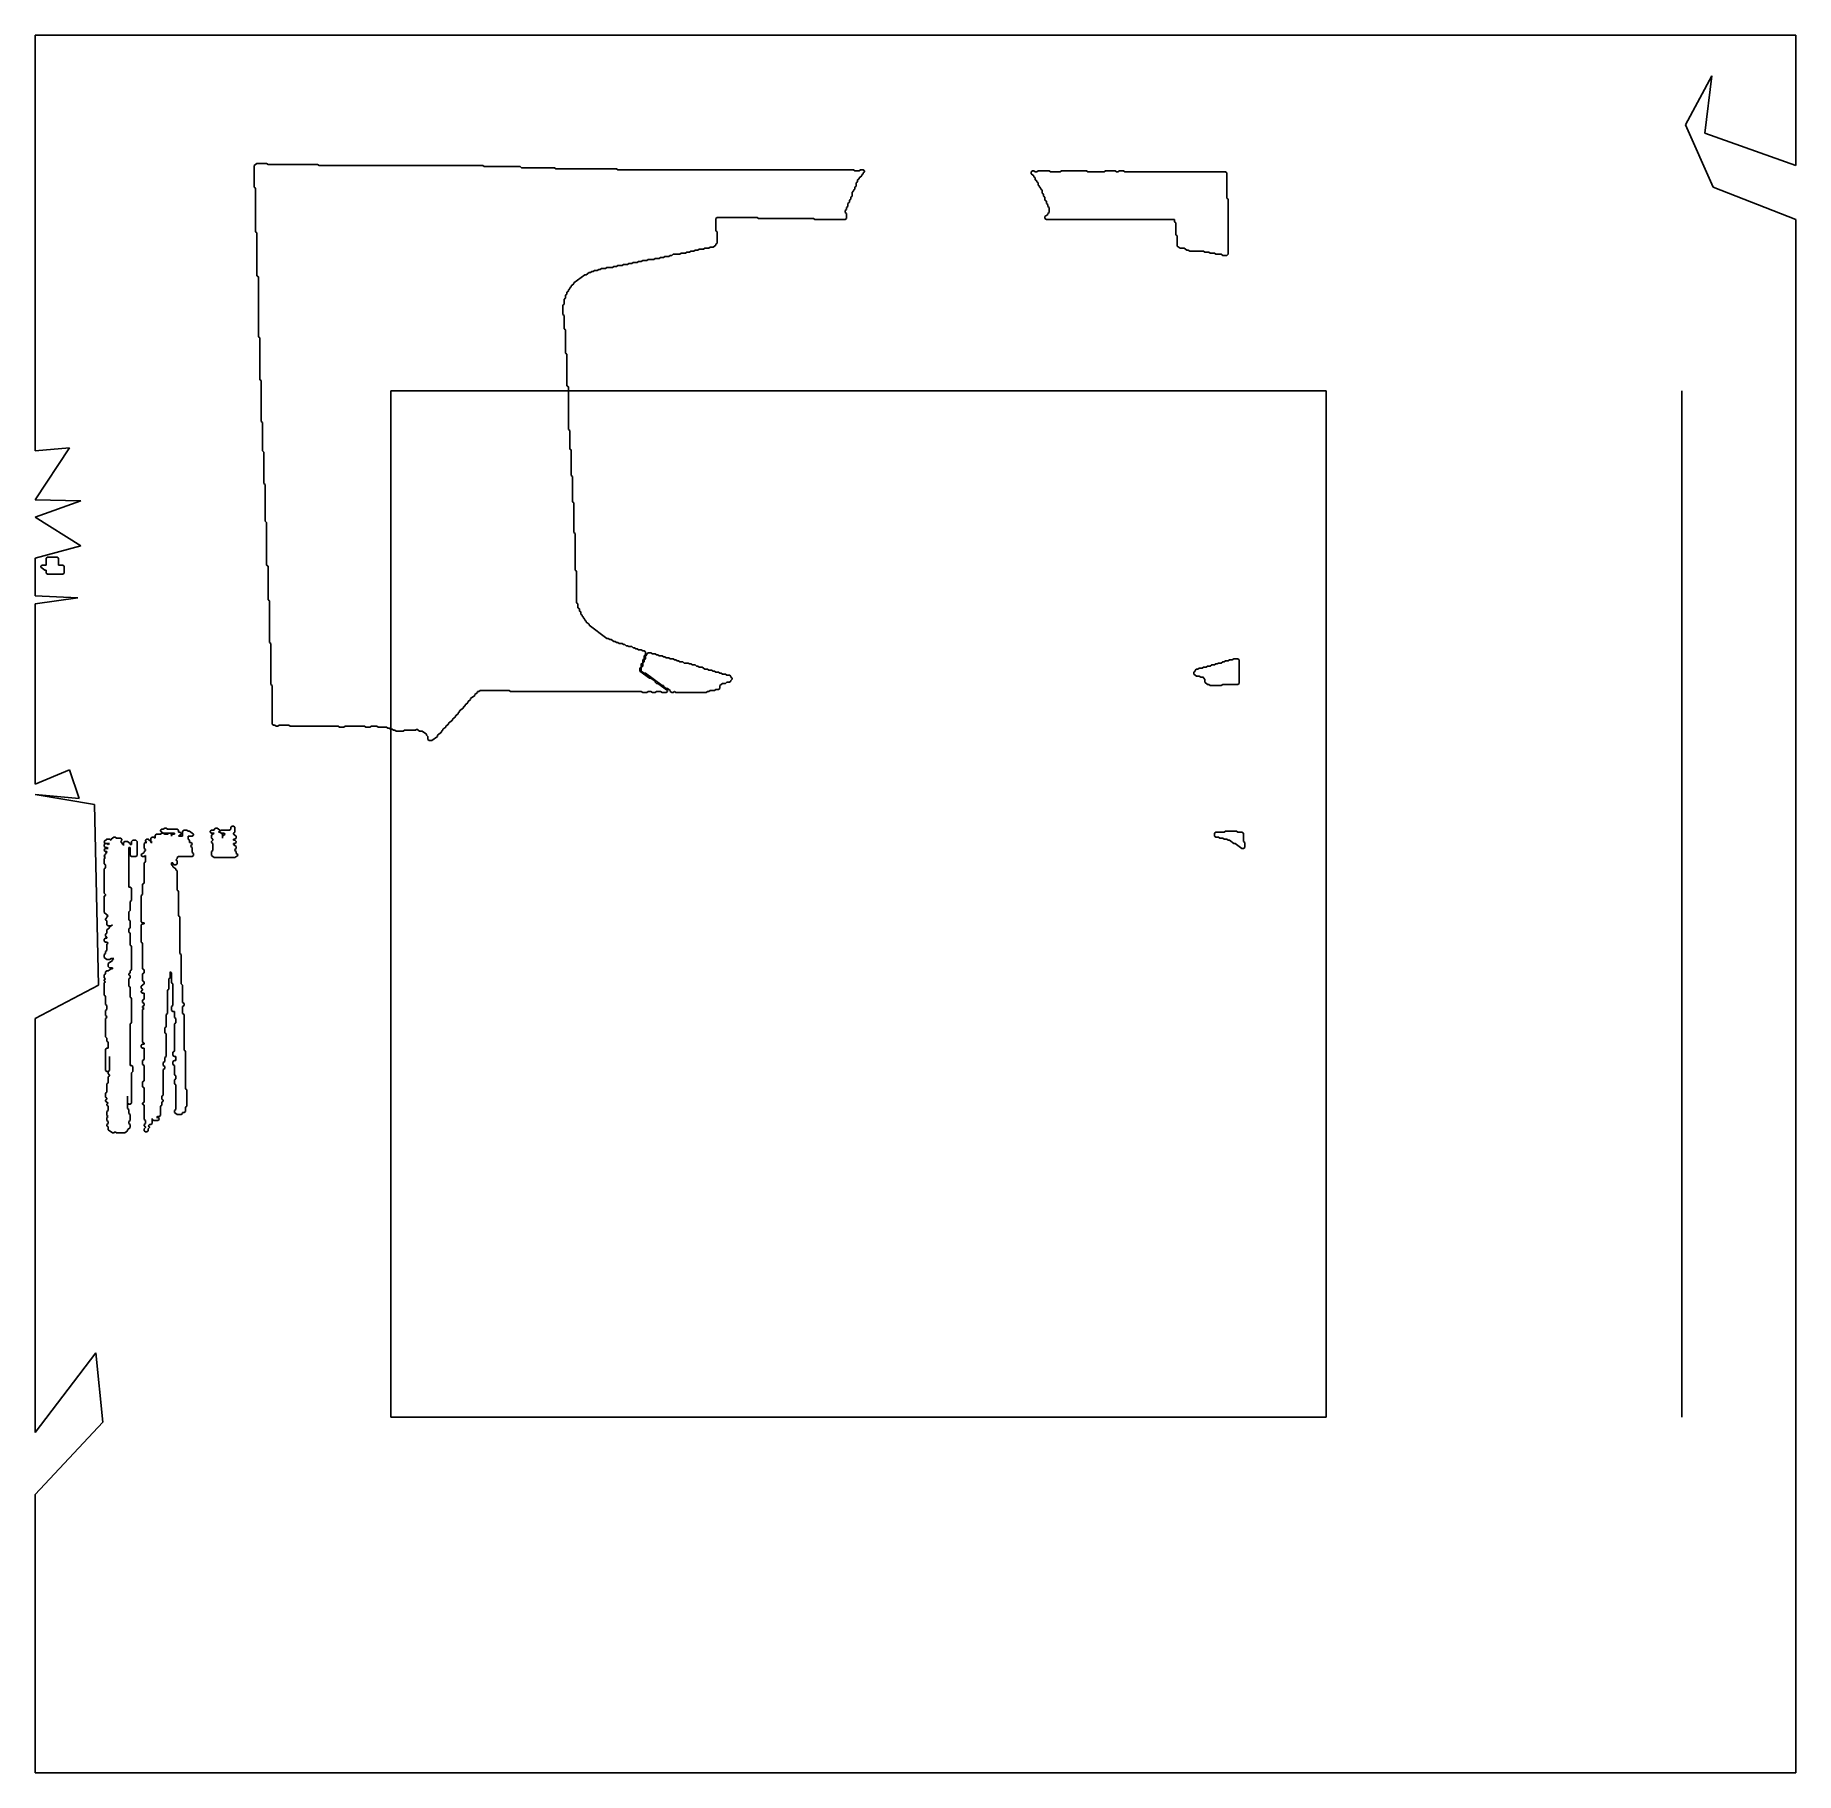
# Model space of a CAD drawing. Header units: metres. Extents: x 0 to 232, y 0 to 229.
import ezdxf

# ---------------------------------------------------------------- set-up
doc = ezdxf.new("R2010")
doc.units = ezdxf.units.M
for name, color, linetype in [('CUT', 1, 'Continuous'), ('FLAP', 3, 'Continuous'), ('HOOK', 4, 'Continuous'), ('SCORE', 3, 'Continuous'), ('SLOT', 6, 'Continuous'), ('TONGUE', 2, 'Continuous')]:
    doc.layers.add(name, color=color, linetype=linetype)

msp = doc.modelspace()

# ---------------------------------------------------------------- linework, layer by layer
at = {"layer": 'CUT'}
for p, q in [((0, 228.56), (0, 173.87)), ((231.56, 228.56), (0, 228.56)), ((231.56, 211.4), (231.56, 228.56)), ((217.06, 216.76), (220.51, 223.2)), ((220.51, 223.2), (219.6, 215.69)), ((220.69, 208.59), (217.06, 216.76)), ((219.6, 215.69), (231.56, 211.4)), ((231.56, 204.3), (220.69, 208.59)), ((231.56, 0), (231.56, 204.3)), ((0, 173.87), (4.53, 174.27)), ((4.53, 174.27), (0, 167.43)), ((0, 167.43), (5.98, 167.3)), ((5.98, 167.3), (0, 165.15)), ((0, 165.15), (5.98, 161.4)), ((5.98, 161.4), (0, 159.79)), ((0, 159.79), (0, 154.83)), ((0, 154.83), (5.62, 154.56)), ((5.62, 154.56), (0, 153.76)), ((0, 153.76), (0, 130.03)), ((0, 130.03), (4.53, 131.91)), ((4.53, 131.91), (5.8, 128.15)), ((5.8, 128.15), (0, 128.69)), ((0, 128.69), (7.79, 127.35)), ((7.79, 127.35), (8.33, 103.62)), ((8.33, 103.62), (0, 99.2)), ((0, 99.2), (0, 44.77)), ((0, 44.77), (7.97, 55.23)), ((7.97, 55.23), (8.88, 46.11)), ((8.88, 46.11), (0, 36.6)), ((0, 36.6), (0, 0)), ((0, 0), (231.56, 0))]:
    msp.add_line(p, q, dxfattribs=at)
at = {"layer": 'FLAP'}
for p, q in [((28.81, 211.4), (29.17, 211.67)), ((28.81, 208.59), (28.81, 211.4)), ((29.17, 211.67), (30.44, 211.67)), ((30.44, 211.67), (30.62, 211.54)), ((30.62, 211.54), (37.14, 211.54)), ((37.14, 211.54), (37.33, 211.4)), ((37.33, 211.4), (58.89, 211.4)), ((58.89, 211.4), (59.07, 211.27)), ((59.07, 211.27), (63.78, 211.27)), ((63.78, 211.27), (63.96, 211.13)), ((63.96, 211.13), (68.31, 211.13)), ((68.31, 211.13), (68.49, 211)), ((68.49, 211), (76.46, 211)), ((76.46, 211), (76.64, 210.87)), ((76.64, 210.87), (107.63, 210.87)), ((107.63, 210.87), (107.81, 210.73)), ((107.81, 210.73), (108.35, 210.73)), ((108.35, 210.73), (108.53, 210.87)), ((108.53, 210.87), (108.89, 210.87)), ((108.89, 210.87), (109.08, 210.73)), ((109.08, 210.73), (109.08, 210.6)), ((28.99, 208.45), (28.81, 208.59)), ((28.99, 202.69), (28.99, 208.45)), ((107.99, 208.72), (107.81, 208.59)), ((107.81, 208.59), (107.81, 208.32)), ((108.17, 209.26), (107.99, 209.12)), ((107.99, 209.12), (107.99, 208.72)), ((108.35, 209.66), (108.17, 209.52)), ((108.17, 209.52), (108.17, 209.26)), ((108.71, 210.06), (108.35, 209.79)), ((108.35, 209.79), (108.35, 209.66)), ((108.89, 210.33), (108.71, 210.19)), ((108.71, 210.19), (108.71, 210.06)), ((109.08, 210.6), (108.89, 210.46)), ((108.89, 210.46), (108.89, 210.33)), ((107.08, 206.58), (106.9, 206.44)), ((106.9, 206.44), (106.9, 206.04)), ((107.26, 206.98), (107.08, 206.84)), ((107.08, 206.84), (107.08, 206.58)), ((107.45, 207.38), (107.26, 207.25)), ((107.26, 207.25), (107.26, 206.98)), ((107.63, 208.05), (107.45, 207.92)), ((107.45, 207.92), (107.45, 207.38)), ((107.81, 208.32), (107.63, 208.18)), ((107.63, 208.18), (107.63, 208.05)), ((89.69, 204.56), (89.51, 204.43)), ((89.51, 204.43), (89.51, 202.82)), ((94.94, 204.56), (89.69, 204.56)), ((95.12, 204.43), (94.94, 204.56)), ((102.37, 204.43), (95.12, 204.43)), ((102.55, 204.3), (102.37, 204.43)), ((106.54, 204.3), (102.55, 204.3)), ((106.72, 205.64), (106.54, 205.5)), ((106.54, 205.5), (106.54, 205.23)), ((106.54, 205.23), (106.72, 205.1)), ((106.72, 204.43), (106.54, 204.3)), ((106.9, 206.04), (106.72, 205.91)), ((106.72, 205.91), (106.72, 205.64)), ((106.72, 205.1), (106.72, 204.43)), ((29.17, 202.55), (28.99, 202.69)), ((29.17, 196.92), (29.17, 202.55)), ((89.51, 202.82), (89.69, 202.69)), ((89.69, 202.69), (89.69, 201.21)), ((81.54, 199.2), (81.35, 199.07)), ((82.08, 199.2), (81.54, 199.2)), ((82.26, 199.34), (82.08, 199.2)), ((82.62, 199.34), (82.26, 199.34)), ((82.8, 199.47), (82.62, 199.34)), ((83.35, 199.47), (82.8, 199.47)), ((83.53, 199.6), (83.35, 199.47)), ((83.71, 199.6), (83.53, 199.6)), ((83.89, 199.74), (83.71, 199.6)), ((84.8, 199.74), (83.89, 199.74)), ((84.98, 199.87), (84.8, 199.74)), ((85.52, 199.87), (84.98, 199.87)), ((85.7, 200.01), (85.52, 199.87)), ((86.06, 200.01), (85.7, 200.01)), ((86.25, 200.14), (86.06, 200.01)), ((86.61, 200.14), (86.25, 200.14)), ((86.79, 200.27), (86.61, 200.14)), ((87.15, 200.27), (86.79, 200.27)), ((87.33, 200.41), (87.15, 200.27)), ((87.88, 200.41), (87.33, 200.41)), ((88.06, 200.54), (87.88, 200.41)), ((88.6, 200.54), (88.06, 200.54)), ((88.78, 200.68), (88.6, 200.54)), ((89.15, 200.68), (88.78, 200.68)), ((89.51, 200.95), (89.15, 200.68)), ((89.69, 201.21), (89.51, 201.08)), ((89.51, 201.08), (89.51, 200.95)), ((29.35, 196.79), (29.17, 196.92)), ((72.29, 197.06), (70.85, 195.99)), ((72.48, 197.06), (72.29, 197.06)), ((72.84, 197.33), (72.48, 197.06)), ((73.02, 197.33), (72.84, 197.33)), ((73.2, 197.46), (73.02, 197.33)), ((73.38, 197.46), (73.2, 197.46)), ((73.56, 197.59), (73.38, 197.46)), ((73.93, 197.59), (73.56, 197.59)), ((74.11, 197.73), (73.93, 197.59)), ((74.29, 197.73), (74.11, 197.73)), ((74.47, 197.86), (74.29, 197.73)), ((75.01, 197.86), (74.47, 197.86)), ((75.19, 198), (75.01, 197.86)), ((75.92, 198), (75.19, 198)), ((76.1, 198.13), (75.92, 198)), ((76.46, 198.13), (76.1, 198.13)), ((76.64, 198.26), (76.46, 198.13)), ((77.19, 198.26), (76.64, 198.26)), ((77.37, 198.4), (77.19, 198.26)), ((77.91, 198.4), (77.37, 198.4)), ((78.09, 198.53), (77.91, 198.4)), ((78.45, 198.53), (78.09, 198.53)), ((78.64, 198.67), (78.45, 198.53)), ((79.18, 198.67), (78.64, 198.67)), ((79.36, 198.8), (79.18, 198.67)), ((79.72, 198.8), (79.36, 198.8)), ((79.9, 198.93), (79.72, 198.8)), ((80.45, 198.93), (79.9, 198.93)), ((80.63, 199.07), (80.45, 198.93)), ((81.35, 199.07), (80.63, 199.07)), ((29.35, 188.88), (29.35, 196.79)), ((69.94, 194.51), (69.76, 194.38)), ((70.12, 194.91), (69.94, 194.78)), ((69.94, 194.78), (69.94, 194.51)), ((70.3, 195.18), (70.12, 195.05)), ((70.12, 195.05), (70.12, 194.91)), ((70.48, 195.45), (70.3, 195.31)), ((70.3, 195.31), (70.3, 195.18)), ((70.85, 195.85), (70.48, 195.58)), ((70.48, 195.58), (70.48, 195.45)), ((70.85, 195.99), (70.85, 195.85)), ((69.58, 193.17), (69.4, 193.04)), ((69.4, 193.04), (69.4, 191.83)), ((69.76, 193.97), (69.58, 193.84)), ((69.58, 193.84), (69.58, 193.17)), ((69.76, 194.38), (69.76, 193.97)), ((69.4, 191.83), (69.58, 191.7)), ((69.58, 191.7), (69.58, 189.95)), ((69.58, 189.95), (69.76, 189.82)), ((29.53, 188.75), (29.35, 188.88)), ((29.53, 183.25), (29.53, 188.75)), ((69.76, 189.82), (69.76, 186.74)), ((69.76, 186.74), (69.94, 186.6)), ((69.94, 186.6), (69.94, 182.45)), ((29.72, 183.12), (29.53, 183.25)), ((29.72, 177.75), (29.72, 183.12)), ((69.94, 182.45), (70.12, 182.31)), ((70.12, 182.31), (70.12, 176.68)), ((29.9, 177.62), (29.72, 177.75)), ((29.9, 173.87), (29.9, 177.62)), ((70.12, 176.68), (70.3, 176.55)), ((70.3, 176.55), (70.3, 174.13)), ((30.08, 173.73), (29.9, 173.87)), ((30.08, 169.58), (30.08, 173.73)), ((70.3, 174.13), (70.48, 174)), ((70.48, 174), (70.48, 170.65)), ((30.26, 169.44), (30.08, 169.58)), ((30.26, 164.62), (30.26, 169.44)), ((70.48, 170.65), (70.66, 170.52)), ((70.66, 170.52), (70.66, 167.16)), ((70.66, 167.16), (70.85, 167.03)), ((70.85, 167.03), (70.85, 163.14)), ((30.44, 164.48), (30.26, 164.62)), ((30.44, 158.85), (30.44, 164.48)), ((70.85, 163.14), (71.03, 163.01)), ((71.03, 163.01), (71.03, 158.18)), ((30.62, 158.72), (30.44, 158.85)), ((30.62, 154.29), (30.62, 158.72)), ((71.03, 158.18), (71.21, 158.05)), ((71.21, 158.05), (71.21, 153.89)), ((30.8, 154.16), (30.62, 154.29)), ((30.8, 148.66), (30.8, 154.16)), ((71.21, 153.89), (71.39, 153.76)), ((71.39, 153.76), (71.39, 153.22)), ((71.39, 153.22), (71.57, 153.09)), ((71.57, 153.09), (71.57, 152.82)), ((71.57, 152.82), (71.75, 152.69)), ((71.75, 152.69), (71.75, 152.42)), ((71.75, 152.42), (71.93, 152.28)), ((71.93, 152.28), (71.93, 152.15)), ((71.93, 152.15), (72.11, 152.02)), ((72.11, 152.02), (72.11, 151.88)), ((72.11, 151.88), (72.29, 151.75)), ((72.29, 151.75), (72.29, 151.61)), ((72.29, 151.61), (72.48, 151.48)), ((72.48, 151.48), (72.48, 151.35)), ((72.48, 151.35), (72.84, 151.08)), ((72.84, 151.08), (72.84, 150.94)), ((72.84, 150.94), (75.19, 149.2)), ((30.98, 148.53), (30.8, 148.66)), ((30.98, 143.17), (30.98, 148.53)), ((75.19, 149.2), (75.37, 149.2)), ((75.37, 149.2), (75.56, 149.07)), ((75.56, 149.07), (75.74, 149.07)), ((75.74, 149.07), (76.1, 148.8)), ((76.1, 148.8), (76.28, 148.8)), ((76.28, 148.8), (76.46, 148.66)), ((76.46, 148.66), (76.64, 148.66)), ((76.64, 148.66), (76.82, 148.53)), ((76.82, 148.53), (77.19, 148.53)), ((77.19, 148.53), (77.37, 148.4)), ((77.37, 148.4), (77.55, 148.4)), ((77.55, 148.4), (77.73, 148.26)), ((77.73, 148.26), (77.91, 148.26)), ((77.91, 148.26), (78.09, 148.13)), ((78.09, 148.13), (78.45, 148.13)), ((78.45, 148.13), (78.64, 147.99)), ((78.64, 147.99), (78.82, 147.99)), ((78.82, 147.99), (79, 147.86)), ((79, 147.86), (79.18, 147.86)), ((79.18, 147.86), (79.36, 147.73)), ((79.36, 147.73), (79.72, 147.73)), ((79.72, 147.73), (79.9, 147.59)), ((79.9, 145.98), (79.72, 145.85)), ((79.9, 147.59), (80.09, 147.59)), ((80.09, 146.52), (79.9, 146.39)), ((79.9, 146.39), (79.9, 145.98)), ((80.09, 147.59), (80.27, 147.46)), ((80.27, 147.06), (80.09, 146.92)), ((80.09, 146.92), (80.09, 146.52)), ((80.27, 147.46), (80.27, 147.06)), ((79.72, 145.45), (79.54, 145.31)), ((79.54, 145.31), (79.54, 144.91)), ((79.54, 144.91), (80.81, 143.97)), ((79.72, 145.85), (79.72, 145.45)), ((80.81, 143.97), (80.99, 143.97)), ((80.99, 143.97), (81.54, 143.57)), ((81.54, 143.57), (81.54, 143.44)), ((31.16, 143.03), (30.98, 143.17)), ((31.16, 137.94), (31.16, 143.03)), ((57.8, 141.69), (57.26, 141.29)), ((57.26, 141.29), (57.26, 141.16)), ((58.16, 142.1), (57.8, 141.83)), ((57.8, 141.83), (57.8, 141.69)), ((58.34, 142.23), (58.16, 142.23)), ((58.16, 142.23), (58.16, 142.1)), ((58.52, 142.36), (58.34, 142.23)), ((62.33, 142.36), (58.52, 142.36)), ((62.51, 142.23), (62.33, 142.36)), ((79.72, 142.23), (62.51, 142.23)), ((79.9, 142.1), (79.72, 142.23)), ((80.45, 142.1), (79.9, 142.1)), ((80.63, 142.23), (80.45, 142.1)), ((80.99, 142.23), (80.63, 142.23)), ((81.17, 142.1), (80.99, 142.23)), ((81.54, 142.1), (81.17, 142.1)), ((81.54, 143.44), (81.72, 143.3)), ((81.72, 142.23), (81.54, 142.1)), ((81.72, 143.3), (81.9, 143.3)), ((82.26, 142.23), (81.72, 142.23)), ((81.9, 143.3), (83.17, 142.36)), ((82.44, 142.1), (82.26, 142.23)), ((82.98, 142.1), (82.44, 142.1)), ((83.17, 142.23), (82.98, 142.1)), ((83.17, 142.36), (83.17, 142.23)), ((55.63, 139.28), (55.26, 139.01)), ((55.26, 139.01), (55.26, 138.88)), ((55.81, 139.55), (55.63, 139.41)), ((55.63, 139.41), (55.63, 139.28)), ((56.35, 140.09), (55.81, 139.68)), ((55.81, 139.68), (55.81, 139.55)), ((56.53, 140.35), (56.35, 140.22)), ((56.35, 140.22), (56.35, 140.09)), ((56.89, 140.76), (56.53, 140.49)), ((56.53, 140.49), (56.53, 140.35)), ((57.26, 141.16), (56.89, 140.89)), ((56.89, 140.89), (56.89, 140.76)), ((31.35, 137.81), (31.16, 137.94)), ((31.53, 137.81), (31.35, 137.81)), ((31.71, 137.67), (31.53, 137.81)), ((31.89, 137.67), (31.71, 137.67)), ((32.07, 137.81), (31.89, 137.67)), ((33.34, 137.81), (32.07, 137.81)), ((33.52, 137.67), (33.34, 137.81)), ((39.86, 137.67), (33.52, 137.67)), ((40.04, 137.54), (39.86, 137.67)), ((40.59, 137.54), (40.04, 137.54)), ((40.77, 137.67), (40.59, 137.54)), ((43.3, 137.67), (40.77, 137.67)), ((43.49, 137.54), (43.3, 137.67)), ((44.03, 137.54), (43.49, 137.54)), ((44.21, 137.67), (44.03, 137.54)), ((44.93, 137.67), (44.21, 137.67)), ((45.12, 137.54), (44.93, 137.67)), ((46.2, 137.54), (45.12, 137.54)), ((46.38, 137.4), (46.2, 137.54)), ((46.57, 137.4), (46.38, 137.4)), ((46.75, 137.27), (46.57, 137.4)), ((46.93, 137.27), (46.75, 137.27)), ((47.11, 137.14), (46.93, 137.27)), ((47.29, 137.14), (47.11, 137.14)), ((47.47, 137), (47.29, 137.14)), ((48.38, 137), (47.47, 137)), ((48.56, 137.14), (48.38, 137)), ((50.01, 137.14), (48.56, 137.14)), ((50.19, 137.27), (50.01, 137.14)), ((50.55, 137), (50.19, 137.27)), ((50.91, 137), (50.55, 137)), ((51.46, 136.6), (50.91, 137)), ((53.45, 136.87), (52.91, 136.47)), ((53.63, 137.14), (53.45, 137)), ((53.45, 137), (53.45, 136.87)), ((53.99, 137.54), (53.63, 137.27)), ((53.63, 137.27), (53.63, 137.14)), ((54.36, 137.94), (53.99, 137.67)), ((53.99, 137.67), (53.99, 137.54)), ((54.9, 138.48), (54.36, 138.07)), ((54.36, 138.07), (54.36, 137.94)), ((55.26, 138.88), (54.9, 138.61)), ((54.9, 138.61), (54.9, 138.48)), ((51.46, 136.47), (51.46, 136.6)), ((51.64, 136.33), (51.46, 136.47)), ((51.64, 135.93), (51.64, 136.33)), ((51.82, 135.8), (51.64, 135.93)), ((52.18, 135.8), (51.82, 135.8)), ((52.91, 136.33), (52.18, 135.8)), ((52.91, 136.47), (52.91, 136.33))]:
    msp.add_line(p, q, dxfattribs=at)
at = {"layer": 'HOOK'}
for p, q in [((9.06, 122.52), (9.42, 122.79)), ((9.42, 122.79), (9.78, 122.79)), ((9.78, 122.79), (9.97, 122.66)), ((9.97, 122.79), (10.33, 123.06)), ((9.97, 122.66), (9.97, 122.79)), ((10.33, 123.06), (10.51, 123.06)), ((10.51, 123.06), (10.69, 122.93)), ((10.69, 122.93), (11.23, 122.93)), ((11.23, 122.93), (11.41, 122.79)), ((11.41, 122.79), (11.41, 122.66)), ((14.5, 122.66), (14.68, 122.79)), ((14.68, 122.79), (14.86, 122.79)), ((14.86, 122.79), (15.22, 122.52)), ((15.22, 122.93), (15.4, 123.06)), ((15.22, 122.52), (15.22, 122.93)), ((15.4, 123.06), (15.58, 123.06)), ((15.58, 123.06), (15.76, 122.93)), ((15.76, 123.33), (15.94, 123.46)), ((15.76, 122.93), (15.76, 123.33)), ((15.94, 123.46), (16.49, 123.46)), ((16.49, 124), (16.67, 124.13)), ((16.49, 123.86), (16.49, 124)), ((16.85, 123.6), (16.49, 123.86)), ((16.49, 123.46), (16.67, 123.6)), ((16.67, 124.13), (16.85, 124.13)), ((16.67, 123.6), (16.85, 123.6)), ((16.85, 124.13), (17.03, 124.27)), ((16.85, 123.6), (17.03, 123.46)), ((18.3, 123.6), (16.85, 123.6)), ((17.03, 124.27), (17.21, 124.27)), ((17.03, 123.46), (17.39, 123.46)), ((17.21, 124.27), (17.39, 124.13)), ((17.39, 124.13), (18.66, 124.13)), ((17.39, 123.46), (17.58, 123.6)), ((17.58, 123.6), (17.76, 123.6)), ((17.76, 123.6), (17.94, 123.46)), ((17.94, 123.46), (17.94, 123.19)), ((17.94, 123.33), (18.12, 123.46)), ((17.94, 123.19), (17.94, 123.33)), ((18.12, 123.46), (18.3, 123.46)), ((18.3, 123.46), (18.3, 123.6)), ((18.66, 124.13), (18.84, 124)), ((18.84, 124), (18.84, 123.73)), ((18.84, 123.73), (19.02, 123.73)), ((19.21, 123.46), (18.84, 123.19)), ((18.84, 123.19), (19.39, 123.19)), ((19.02, 123.73), (19.21, 123.6)), ((19.21, 123.6), (19.21, 123.46)), ((19.39, 123.86), (19.57, 124)), ((19.39, 123.19), (19.39, 123.86)), ((19.57, 124), (19.93, 124)), ((19.93, 124), (20.11, 123.86)), ((20.11, 123.86), (20.29, 123.86)), ((20.66, 123.19), (20.11, 123.19)), ((20.11, 123.19), (20.11, 122.79)), ((20.11, 122.79), (20.29, 122.66)), ((20.29, 123.86), (20.84, 123.46)), ((20.84, 123.33), (20.66, 123.19)), ((20.84, 123.46), (20.84, 123.33)), ((9.06, 122.39), (9.06, 122.52)), ((9.24, 122.26), (9.06, 122.39)), ((9.06, 122.12), (9.24, 122.26)), ((9.06, 121.85), (9.06, 122.12)), ((9.24, 121.72), (9.06, 121.85)), ((9.06, 121.45), (9.24, 121.59)), ((9.06, 121.32), (9.06, 121.45)), ((9.24, 121.18), (9.06, 121.32)), ((9.06, 120.65), (9.24, 120.78)), ((9.06, 120.51), (9.06, 120.65)), ((9.24, 120.38), (9.06, 120.51)), ((9.24, 122.26), (9.42, 122.26)), ((9.78, 122.26), (9.24, 122.26)), ((9.42, 121.72), (9.24, 121.72)), ((9.24, 121.59), (9.6, 121.59)), ((9.42, 121.18), (9.24, 121.18)), ((9.24, 120.92), (9.42, 121.05)), ((9.24, 120.78), (9.24, 120.92)), ((9.42, 122.26), (9.6, 122.12)), ((9.6, 121.59), (9.42, 121.72)), ((9.42, 121.05), (9.42, 121.18)), ((9.6, 122.12), (9.78, 122.26)), ((11.41, 122.66), (11.23, 122.52)), ((11.23, 122.52), (11.41, 122.39)), ((11.41, 122.39), (11.41, 122.26)), ((11.41, 122.26), (11.6, 122.12)), ((11.6, 122.39), (11.78, 122.52)), ((11.6, 121.99), (11.6, 122.39)), ((11.6, 122.12), (11.6, 121.99)), ((11.78, 122.52), (12.14, 122.52)), ((12.14, 122.52), (12.5, 122.26)), ((12.5, 121.72), (12.32, 121.72)), ((12.32, 121.72), (12.32, 116.49)), ((12.5, 122.26), (12.5, 122.12)), ((12.5, 122.12), (12.68, 122.12)), ((12.5, 120.65), (12.5, 121.72)), ((12.68, 120.51), (12.5, 120.65)), ((12.68, 122.52), (12.86, 122.66)), ((12.68, 122.12), (12.68, 122.52)), ((13.23, 120.51), (12.68, 120.51)), ((12.86, 122.66), (13.23, 122.66)), ((13.23, 122.66), (13.41, 122.52)), ((13.41, 120.65), (13.23, 120.51)), ((13.41, 122.52), (13.41, 120.65)), ((13.95, 120.78), (14.31, 121.05)), ((13.95, 120.65), (13.95, 120.78)), ((14.13, 120.51), (13.95, 120.65)), ((14.31, 120.51), (14.13, 120.51)), ((14.31, 122.26), (14.5, 122.39)), ((14.31, 121.59), (14.31, 122.26)), ((14.5, 121.45), (14.31, 121.59)), ((14.31, 121.18), (14.5, 121.32)), ((14.31, 121.05), (14.31, 121.18)), ((14.5, 120.65), (14.31, 120.51)), ((14.5, 122.52), (14.5, 122.66)), ((14.68, 122.39), (14.5, 122.52)), ((14.5, 122.39), (14.68, 122.39)), ((14.5, 121.32), (14.5, 121.45)), ((14.5, 119.84), (14.5, 120.65)), ((15.22, 122.52), (15.22, 122.39)), ((15.4, 122.39), (15.22, 122.52)), ((15.22, 122.39), (15.4, 122.39)), ((18.84, 120.51), (18.66, 120.38)), ((20.66, 120.51), (18.84, 120.51)), ((20.29, 122.66), (20.29, 122.39)), ((20.29, 122.39), (20.47, 122.39)), ((20.47, 122.39), (20.66, 122.26)), ((20.66, 122.12), (20.47, 121.99)), ((20.47, 121.99), (20.47, 121.85)), ((20.47, 121.85), (20.66, 121.72)), ((20.66, 122.26), (20.66, 122.12)), ((20.66, 121.72), (20.66, 121.05)), ((20.66, 121.05), (20.84, 120.92)), ((20.84, 120.65), (20.66, 120.51)), ((20.84, 120.92), (20.84, 120.65)), ((9.06, 120.25), (9.24, 120.38)), ((9.06, 119.58), (9.06, 120.25)), ((9.24, 119.44), (9.06, 119.58)), ((9.06, 118.9), (9.24, 119.04)), ((9.06, 115.69), (9.06, 118.9)), ((9.24, 119.04), (9.24, 119.44)), ((14.31, 119.71), (14.5, 119.84)), ((14.31, 117.03), (14.31, 119.71)), ((18.12, 119.71), (17.94, 119.71)), ((17.94, 119.71), (17.94, 119.44)), ((17.94, 119.44), (18.12, 119.31)), ((18.12, 119.58), (18.12, 119.71)), ((18.3, 119.44), (18.12, 119.58)), ((18.12, 119.31), (18.12, 119.17)), ((18.12, 119.17), (18.48, 118.9)), ((18.48, 119.44), (18.3, 119.44)), ((18.66, 120.25), (18.48, 120.11)), ((18.48, 120.11), (18.66, 119.98)), ((18.66, 119.58), (18.48, 119.44)), ((18.48, 118.9), (18.48, 118.77)), ((18.48, 118.77), (18.66, 118.64)), ((18.66, 120.38), (18.66, 120.25)), ((18.66, 119.98), (18.66, 119.58)), ((18.66, 118.64), (18.66, 116.09)), ((12.32, 116.49), (12.5, 116.49)), ((12.5, 116.49), (12.68, 116.36)), ((12.68, 116.36), (12.68, 114.75)), ((14.13, 116.89), (14.31, 117.03)), ((14.13, 115.55), (14.13, 116.89)), ((18.66, 116.09), (18.84, 115.96)), ((18.84, 115.96), (18.84, 112.74)), ((9.24, 115.55), (9.06, 115.69)), ((9.06, 115.29), (9.24, 115.42)), ((9.06, 113.14), (9.06, 115.29)), ((9.24, 115.42), (9.24, 115.55)), ((12.68, 114.75), (12.5, 114.62)), ((12.5, 114.62), (12.5, 113.41)), ((13.95, 115.42), (14.13, 115.55)), ((13.95, 111.93), (13.95, 115.42)), ((9.6, 112.74), (9.06, 113.14)), ((9.24, 112.34), (9.42, 112.47)), ((9.24, 112.2), (9.24, 112.34)), ((9.42, 112.07), (9.24, 112.2)), ((9.42, 112.6), (9.6, 112.74)), ((9.42, 112.47), (9.42, 112.6)), ((9.42, 111.53), (9.42, 112.07)), ((9.6, 111.4), (9.42, 111.53)), ((9.97, 111.4), (9.6, 111.4)), ((9.78, 111.26), (10.15, 111.53)), ((9.78, 111.13), (9.78, 111.26)), ((10.15, 111.53), (9.97, 111.4)), ((12.5, 113.41), (12.32, 113.27)), ((12.32, 113.27), (12.32, 112.2)), ((12.32, 112.2), (12.5, 112.07)), ((12.5, 112.07), (12.5, 111.13)), ((14.13, 111.8), (13.95, 111.93)), ((13.95, 111.53), (14.13, 111.67)), ((13.95, 109.25), (13.95, 111.53)), ((14.31, 111.8), (14.13, 111.8)), ((14.13, 111.67), (14.31, 111.67)), ((14.31, 111.67), (14.31, 111.8)), ((18.84, 112.74), (19.02, 112.6)), ((19.02, 112.6), (19.02, 107.78)), ((9.06, 109.66), (9.24, 109.79)), ((9.06, 109.39), (9.06, 109.66)), ((9.24, 109.25), (9.06, 109.39)), ((9.24, 110.33), (9.42, 110.46)), ((9.24, 110.06), (9.24, 110.33)), ((9.42, 109.92), (9.24, 110.06)), ((9.24, 109.79), (9.42, 109.79)), ((9.42, 109.25), (9.24, 109.25)), ((9.42, 110.86), (9.78, 111.13)), ((9.42, 110.46), (9.42, 110.86)), ((9.42, 109.79), (9.42, 109.92)), ((9.6, 109.12), (9.42, 109.25)), ((9.42, 108.98), (9.6, 109.12)), ((9.42, 108.18), (9.42, 108.98)), ((12.5, 111.13), (12.32, 111)), ((12.32, 111), (12.32, 110.59)), ((12.32, 110.59), (12.5, 110.46)), ((12.5, 110.46), (12.5, 108.85)), ((12.5, 108.85), (12.68, 108.72)), ((14.13, 109.12), (13.95, 109.25)), ((14.13, 105.77), (14.13, 109.12)), ((9.06, 107.64), (9.24, 107.78)), ((9.06, 107.24), (9.06, 107.64)), ((9.42, 106.97), (9.06, 107.24)), ((9.24, 108.05), (9.42, 108.18)), ((9.24, 107.78), (9.24, 108.05)), ((9.78, 106.97), (9.42, 106.97)), ((9.6, 106.44), (10.15, 106.84)), ((9.97, 107.11), (9.78, 106.97)), ((10.33, 107.11), (9.97, 107.11)), ((10.15, 106.97), (10.33, 107.11)), ((10.15, 106.84), (10.15, 106.97)), ((12.68, 108.72), (12.68, 105.63)), ((19.02, 107.78), (19.21, 107.64)), ((19.21, 107.64), (19.21, 103.76)), ((9.06, 104.96), (9.24, 105.1)), ((9.06, 104.56), (9.06, 104.96)), ((9.24, 104.43), (9.06, 104.56)), ((9.06, 104.29), (9.24, 104.43)), ((9.06, 104.16), (9.06, 104.29)), ((9.24, 105.37), (9.42, 105.5)), ((9.24, 105.1), (9.24, 105.37)), ((9.42, 105.5), (9.6, 105.5)), ((9.6, 106.04), (9.6, 106.44)), ((9.78, 105.9), (9.6, 106.04)), ((9.6, 105.5), (9.97, 105.77)), ((10.15, 105.9), (9.78, 105.9)), ((9.97, 105.77), (10.15, 105.77)), ((10.15, 105.77), (10.15, 105.9)), ((12.5, 105.23), (12.32, 105.1)), ((12.32, 105.1), (12.32, 104.96)), ((12.32, 104.96), (12.5, 104.83)), ((12.5, 104.56), (12.32, 104.43)), ((12.32, 104.43), (12.32, 103.49)), ((12.68, 105.63), (12.5, 105.5)), ((12.5, 105.5), (12.5, 105.23)), ((12.5, 104.83), (12.5, 104.56)), ((14.31, 105.63), (14.13, 105.77)), ((14.13, 105.1), (14.31, 105.23)), ((14.13, 104.16), (14.13, 105.1)), ((14.31, 105.23), (14.31, 105.63)), ((17.76, 104.56), (17.58, 104.43)), ((17.58, 104.43), (17.58, 103.09)), ((17.94, 105.23), (17.76, 105.37)), ((17.76, 105.37), (17.76, 104.56)), ((17.94, 103.89), (17.94, 105.23)), ((9.24, 104.02), (9.06, 104.16)), ((9.06, 103.89), (9.24, 104.02)), ((9.06, 102.28), (9.06, 103.89)), ((9.24, 102.15), (9.06, 102.28)), ((9.24, 101.08), (9.24, 102.15)), ((12.32, 103.49), (12.5, 103.35)), ((12.5, 103.35), (12.5, 102.01)), ((12.5, 102.01), (12.68, 101.88)), ((13.95, 103.49), (14.31, 103.76)), ((13.95, 103.22), (13.95, 103.49)), ((14.13, 103.09), (13.95, 103.22)), ((13.95, 102.82), (14.13, 102.95)), ((13.95, 102.68), (13.95, 102.82)), ((14.13, 102.55), (13.95, 102.68)), ((14.31, 104.02), (14.13, 104.16)), ((14.13, 102.95), (14.13, 103.09)), ((14.31, 102.55), (14.13, 102.55)), ((14.31, 103.76), (14.31, 104.02)), ((14.31, 101.75), (14.31, 102.55)), ((17.58, 103.09), (17.39, 102.95)), ((17.39, 102.95), (17.39, 99.87)), ((18.12, 103.76), (17.94, 103.89)), ((18.12, 100.94), (18.12, 103.76)), ((19.21, 103.76), (19.39, 103.62)), ((19.39, 103.62), (19.39, 101.34)), ((9.42, 100.94), (9.24, 101.08)), ((9.24, 100.27), (9.42, 100.41)), ((9.24, 99.6), (9.24, 100.27)), ((9.42, 99.47), (9.24, 99.6)), ((9.42, 100.41), (9.42, 100.94)), ((12.68, 101.88), (12.68, 98.66)), ((14.13, 101.61), (14.31, 101.75)), ((14.13, 101.34), (14.13, 101.61)), ((14.31, 101.21), (14.13, 101.34)), ((14.13, 100.81), (14.31, 100.94)), ((14.13, 100.67), (14.13, 100.81)), ((14.31, 100.54), (14.13, 100.67)), ((14.13, 100.41), (14.31, 100.54)), ((14.13, 96.12), (14.13, 100.41)), ((14.31, 100.94), (14.31, 101.21)), ((17.39, 99.87), (17.21, 99.74)), ((17.21, 99.74), (17.21, 98.13)), ((17.94, 100.81), (18.12, 100.94)), ((17.94, 100.27), (17.94, 100.81)), ((18.12, 100.14), (17.94, 100.27)), ((18.3, 100.14), (18.12, 100.14)), ((18.3, 99.33), (18.3, 100.14)), ((19.39, 101.34), (19.57, 101.21)), ((19.57, 100.94), (19.39, 100.81)), ((19.39, 100.81), (19.39, 99.87)), ((19.39, 99.87), (19.57, 99.74)), ((19.57, 101.21), (19.57, 100.94)), ((19.57, 99.74), (19.57, 95.04)), ((9.24, 99.2), (9.42, 99.33)), ((9.24, 96.79), (9.24, 99.2)), ((9.42, 99.33), (9.42, 99.47)), ((12.68, 98.66), (12.5, 98.53)), ((12.5, 98.53), (12.5, 93.03)), ((17.21, 98.13), (17.03, 97.99)), ((17.03, 97.99), (17.03, 97.32)), ((17.03, 97.32), (17.21, 97.19)), ((18.48, 99.2), (18.3, 99.33)), ((18.3, 98.53), (18.48, 98.66)), ((18.3, 94.91), (18.3, 98.53)), ((18.48, 98.66), (18.48, 99.2)), ((9.42, 96.65), (9.24, 96.79)), ((9.24, 95.18), (9.42, 95.31)), ((9.24, 92.36), (9.24, 95.18)), ((9.42, 96.25), (9.42, 96.65)), ((9.6, 96.12), (9.42, 96.25)), ((9.42, 95.31), (9.6, 95.31)), ((9.6, 95.31), (9.6, 96.12)), ((13.95, 95.71), (14.13, 95.85)), ((13.95, 95.45), (13.95, 95.71)), ((14.13, 95.31), (13.95, 95.45)), ((14.31, 95.98), (14.13, 96.12)), ((14.13, 95.85), (14.31, 95.85)), ((14.31, 95.31), (14.13, 95.31)), ((14.31, 95.85), (14.31, 95.98)), ((14.31, 93.84), (14.31, 95.31)), ((17.21, 97.19), (17.21, 94.24)), ((19.57, 95.04), (19.75, 94.91)), ((9.78, 92.36), (9.78, 94.24)), ((9.78, 94.24), (9.78, 92.36)), ((12.5, 93.03), (12.68, 93.03)), ((12.68, 93.03), (12.86, 92.9)), ((12.86, 92.9), (12.86, 92.23)), ((14.13, 93.7), (14.31, 93.84)), ((14.13, 93.17), (14.13, 93.7)), ((14.31, 93.03), (14.13, 93.17)), ((14.31, 91.02), (14.31, 93.03)), ((17.03, 93.57), (16.85, 93.43)), ((16.85, 93.43), (16.85, 93.03)), ((16.85, 93.03), (17.03, 92.9)), ((17.03, 92.63), (16.85, 92.5)), ((17.21, 94.24), (17.03, 94.11)), ((17.03, 94.11), (17.03, 93.57)), ((17.03, 92.9), (17.03, 92.63)), ((18.12, 94.78), (18.3, 94.91)), ((18.12, 94.37), (18.12, 94.78)), ((18.3, 94.24), (18.12, 94.37)), ((18.12, 93.57), (18.3, 93.7)), ((18.12, 93.17), (18.12, 93.57)), ((18.3, 93.03), (18.12, 93.17)), ((18.48, 94.24), (18.3, 94.24)), ((18.3, 93.7), (18.48, 93.7)), ((18.3, 91.83), (18.3, 93.03)), ((18.48, 93.7), (18.48, 94.24)), ((19.75, 94.91), (19.75, 89.95)), ((9.42, 92.23), (9.24, 92.36)), ((9.6, 92.23), (9.42, 92.23)), ((9.42, 90.62), (9.6, 90.75)), ((9.42, 89.55), (9.42, 90.62)), ((9.6, 92.23), (9.78, 92.36)), ((9.78, 92.36), (9.6, 92.23)), ((9.6, 91.96), (9.6, 92.23)), ((9.78, 91.83), (9.6, 91.96)), ((9.6, 91.56), (9.78, 91.69)), ((9.6, 90.75), (9.6, 91.56)), ((9.78, 91.69), (9.78, 91.83)), ((12.86, 92.23), (12.68, 92.09)), ((12.68, 92.09), (12.68, 88.07)), ((14.13, 90.89), (14.31, 91.02)), ((14.13, 90.22), (14.13, 90.89)), ((16.85, 92.5), (16.85, 89.15)), ((18.48, 91.69), (18.3, 91.83)), ((18.3, 91.16), (18.48, 91.29)), ((18.3, 90.62), (18.3, 91.16)), ((18.48, 90.49), (18.3, 90.62)), ((18.48, 91.29), (18.48, 91.69)), ((18.48, 87.27), (18.48, 90.49)), ((9.24, 89.41), (9.42, 89.55)), ((9.24, 88.88), (9.24, 89.41)), ((9.42, 88.74), (9.24, 88.88)), ((9.24, 88.47), (9.42, 88.61)), ((9.24, 88.34), (9.24, 88.47)), ((9.6, 88.07), (9.24, 88.34)), ((9.42, 88.61), (9.42, 88.74)), ((9.42, 87.94), (9.6, 88.07)), ((12.14, 88.07), (12.14, 89.01)), ((12.14, 89.01), (12.14, 87.4)), ((12.32, 87.94), (12.14, 88.07)), ((12.68, 88.07), (12.5, 87.94)), ((14.31, 90.08), (14.13, 90.22)), ((14.13, 88.07), (14.31, 88.21)), ((14.13, 87.94), (14.13, 88.07)), ((14.31, 88.21), (14.31, 90.08)), ((16.85, 89.15), (16.67, 89.01)), ((16.67, 89.01), (16.67, 88.61)), ((16.67, 88.61), (16.85, 88.47)), ((16.85, 88.34), (16.67, 88.21)), ((16.67, 88.21), (16.67, 87.8)), ((16.85, 88.47), (16.85, 88.34)), ((19.75, 89.95), (19.93, 89.82)), ((19.93, 89.82), (19.93, 87.67)), ((9.42, 87.8), (9.42, 87.94)), ((9.6, 87.67), (9.42, 87.8)), ((9.42, 87), (9.6, 87.13)), ((9.42, 86.46), (9.42, 87)), ((9.6, 86.33), (9.42, 86.46)), ((9.42, 86.2), (9.6, 86.33)), ((9.42, 85.79), (9.42, 86.2)), ((9.6, 85.66), (9.42, 85.79)), ((9.6, 87.13), (9.6, 87.67)), ((12.14, 87.4), (12.32, 87.27)), ((12.5, 87.94), (12.32, 87.94)), ((12.32, 87.27), (12.32, 86.73)), ((12.32, 86.73), (12.5, 86.6)), ((12.5, 85.79), (12.32, 85.66)), ((12.5, 86.6), (12.5, 85.79)), ((14.31, 87.8), (14.13, 87.94)), ((14.31, 85.93), (14.31, 87.8)), ((14.5, 85.79), (14.31, 85.93)), ((14.5, 85.39), (14.5, 85.79)), ((15.4, 85.93), (15.4, 86.06)), ((15.4, 86.06), (15.4, 85.39)), ((15.58, 85.79), (15.4, 85.93)), ((16.13, 85.79), (15.58, 85.79)), ((16.13, 86.33), (15.94, 86.2)), ((15.94, 86.2), (16.13, 86.2)), ((16.31, 86.33), (16.13, 86.33)), ((16.13, 86.2), (16.31, 86.06)), ((16.31, 85.93), (16.13, 85.79)), ((16.49, 86.46), (16.31, 86.33)), ((16.31, 86.06), (16.31, 85.93)), ((16.67, 87.8), (16.49, 87.67)), ((16.49, 87.67), (16.49, 86.46)), ((18.3, 87.13), (18.48, 87.27)), ((18.3, 86.87), (18.3, 87.13)), ((18.66, 86.6), (18.3, 86.87)), ((19.21, 86.6), (18.66, 86.6)), ((19.39, 86.73), (19.21, 86.6)), ((19.57, 86.87), (19.39, 86.87)), ((19.39, 86.87), (19.39, 86.73)), ((19.75, 87), (19.57, 86.87)), ((19.93, 87.67), (19.75, 87.54)), ((19.75, 87.54), (19.75, 87)), ((9.42, 85.26), (9.6, 85.39)), ((9.42, 85.12), (9.42, 85.26)), ((9.6, 84.99), (9.42, 85.12)), ((9.6, 85.39), (9.6, 85.66)), ((9.6, 84.59), (9.6, 84.99)), ((10.15, 84.19), (9.6, 84.59)), ((10.33, 84.19), (10.15, 84.19)), ((10.51, 84.32), (10.33, 84.19)), ((10.69, 84.19), (10.51, 84.32)), ((11.78, 84.19), (10.69, 84.19)), ((12.14, 84.45), (11.78, 84.19)), ((12.5, 84.86), (12.14, 84.59)), ((12.14, 84.59), (12.14, 84.45)), ((12.32, 85.66), (12.32, 85.39)), ((12.32, 85.39), (12.5, 85.26)), ((12.5, 85.26), (12.5, 84.86)), ((14.31, 85.26), (14.5, 85.39)), ((14.31, 85.12), (14.31, 85.26)), ((14.5, 84.99), (14.31, 85.12)), ((14.31, 84.72), (14.5, 84.86)), ((14.31, 84.45), (14.31, 84.72)), ((14.5, 84.32), (14.31, 84.45)), ((14.5, 84.86), (14.5, 84.99)), ((14.68, 84.32), (14.5, 84.32)), ((14.86, 84.45), (14.68, 84.32)), ((15.04, 85.26), (14.86, 85.12)), ((14.86, 85.12), (15.04, 84.99)), ((15.04, 84.86), (14.86, 84.72)), ((14.86, 84.72), (14.86, 84.45)), ((15.22, 85.26), (15.04, 85.26)), ((15.04, 84.99), (15.04, 84.86)), ((15.4, 85.39), (15.22, 85.26))]:
    msp.add_line(p, q, dxfattribs=at)
at = {"layer": 'SCORE'}
for p, q in [((169.78, 181.78), (46.78, 181.78)), ((46.78, 181.78), (46.78, 46.78)), ((169.78, 46.78), (169.78, 181.78)), ((216.56, 46.78), (216.56, 181.78)), ((46.78, 46.78), (169.78, 46.78))]:
    msp.add_line(p, q, dxfattribs=at)
at = {"layer": 'SLOT'}
for p, q in [((1.45, 159.79), (1.63, 159.92)), ((1.45, 158.85), (1.45, 159.79)), ((1.63, 159.92), (2.9, 159.92)), ((2.9, 159.92), (3.08, 159.79)), ((3.08, 159.79), (3.08, 158.85)), ((0.72, 158.72), (0.91, 158.85)), ((0.72, 158.58), (0.72, 158.72)), ((1.27, 158.18), (0.72, 158.58)), ((0.91, 158.85), (1.45, 158.85)), ((1.45, 158.18), (1.27, 158.18)), ((1.45, 157.78), (1.45, 158.18)), ((1.63, 157.65), (1.45, 157.78)), ((3.62, 157.65), (1.63, 157.65)), ((3.08, 158.85), (3.62, 158.85)), ((3.62, 158.85), (3.8, 158.72)), ((3.8, 157.78), (3.62, 157.65)), ((3.8, 158.72), (3.8, 157.78)), ((155.46, 145.85), (155.64, 145.98)), ((155.64, 145.98), (156, 145.98)), ((156, 145.98), (156.19, 146.12)), ((156.19, 146.12), (156.37, 146.12)), ((156.37, 146.12), (156.55, 146.25)), ((156.55, 146.25), (156.91, 146.25)), ((156.91, 146.25), (157.09, 146.39)), ((157.09, 146.39), (157.45, 146.39)), ((157.45, 146.39), (157.63, 146.52)), ((157.63, 146.52), (158.18, 146.52)), ((158.18, 146.52), (158.36, 146.39)), ((158.36, 146.39), (158.36, 143.3)), ((152.38, 144.78), (152.56, 144.91)), ((152.38, 144.51), (152.38, 144.78)), ((152.74, 144.24), (152.38, 144.51)), ((152.56, 145.05), (152.74, 145.18)), ((152.56, 144.91), (152.56, 145.05)), ((152.74, 145.18), (152.92, 145.18)), ((153.11, 144.24), (152.74, 144.24)), ((152.92, 145.18), (153.11, 145.31)), ((153.11, 145.31), (153.47, 145.31)), ((153.29, 144.11), (153.11, 144.24)), ((153.65, 144.11), (153.29, 144.11)), ((153.47, 145.31), (153.65, 145.45)), ((153.65, 145.45), (154.01, 145.45)), ((153.65, 143.97), (153.65, 144.11)), ((153.83, 143.84), (153.65, 143.97)), ((153.83, 143.44), (153.83, 143.84)), ((154.01, 145.45), (154.19, 145.58)), ((154.19, 145.58), (154.55, 145.58)), ((154.55, 145.58), (154.74, 145.72)), ((154.74, 145.72), (155.1, 145.72)), ((155.1, 145.72), (155.28, 145.85)), ((155.28, 145.85), (155.46, 145.85)), ((154.19, 143.17), (153.83, 143.44)), ((154.37, 143.17), (154.19, 143.17)), ((154.55, 143.03), (154.37, 143.17)), ((156, 143.03), (154.55, 143.03)), ((156.19, 143.17), (156, 143.03)), ((158.18, 143.17), (156.19, 143.17)), ((158.36, 143.3), (158.18, 143.17)), ((23.01, 123.86), (23.19, 124)), ((23.01, 123.73), (23.01, 123.86)), ((23.19, 123.6), (23.01, 123.73)), ((23.19, 124), (23.55, 124)), ((23.19, 123.33), (23.55, 123.6)), ((23.55, 123.6), (23.19, 123.6)), ((23.19, 122.93), (23.19, 123.33)), ((23.37, 122.79), (23.19, 122.93)), ((23.37, 122.66), (23.37, 122.79)), ((23.55, 124.13), (23.74, 124.27)), ((23.55, 124), (23.55, 124.13)), ((23.74, 124.27), (23.92, 124.27)), ((23.92, 124.27), (24.28, 124)), ((24.28, 123.86), (24.1, 123.73)), ((24.1, 123.73), (24.28, 123.73)), ((24.28, 124), (24.28, 123.86)), ((24.28, 123.86), (24.46, 124)), ((24.28, 123.73), (24.28, 123.86)), ((24.28, 123.73), (24.64, 123.46)), ((24.46, 123.6), (24.28, 123.73)), ((24.46, 124), (25.55, 124)), ((24.82, 123.6), (24.46, 123.6)), ((24.64, 123.46), (24.64, 122.93)), ((24.64, 123.19), (25, 123.46)), ((24.64, 122.93), (24.64, 123.19)), ((25, 123.46), (24.82, 123.6)), ((25.55, 124), (25.73, 124.13)), ((25.73, 124.4), (25.91, 124.54)), ((25.73, 124.13), (25.73, 124.4)), ((25.91, 124.54), (26.09, 124.54)), ((26.09, 124.54), (26.27, 124.4)), ((26.27, 123.73), (26.09, 123.6)), ((26.09, 123.6), (26.09, 123.46)), ((26.09, 123.46), (26.45, 123.19)), ((26.27, 122.79), (26.09, 122.79)), ((26.09, 122.79), (26.09, 122.66)), ((26.27, 124.4), (26.27, 123.73)), ((26.45, 122.93), (26.27, 122.79)), ((26.45, 123.19), (26.45, 122.93)), ((155.1, 123.6), (155.28, 123.73)), ((155.1, 123.19), (155.1, 123.6)), ((155.28, 123.06), (155.1, 123.19)), ((155.28, 123.73), (156.37, 123.73)), ((155.64, 123.06), (155.28, 123.06)), ((155.82, 122.93), (155.64, 123.06)), ((156.19, 122.93), (155.82, 122.93)), ((156.37, 122.79), (156.19, 122.93)), ((156.37, 123.73), (156.55, 123.86)), ((156.73, 122.79), (156.37, 122.79)), ((156.55, 123.86), (158, 123.86)), ((156.91, 122.66), (156.73, 122.79)), ((158, 123.86), (158.18, 123.73)), ((158.18, 123.73), (158.72, 123.73)), ((158.72, 123.73), (158.9, 123.6)), ((158.9, 123.6), (158.9, 122.52)), ((23.19, 122.52), (23.37, 122.66)), ((23.19, 122.39), (23.19, 122.52)), ((23.37, 122.26), (23.19, 122.39)), ((23.19, 121.18), (23.37, 121.32)), ((23.19, 120.65), (23.19, 121.18)), ((23.55, 120.38), (23.19, 120.65)), ((23.37, 121.32), (23.37, 122.26)), ((26.09, 122.66), (26.27, 122.66)), ((26.27, 122.26), (26.09, 122.26)), ((26.09, 122.26), (26.09, 122.12)), ((26.09, 122.12), (26.45, 121.85)), ((26.27, 122.66), (26.45, 122.52)), ((26.45, 122.39), (26.27, 122.26)), ((26.45, 121.59), (26.27, 121.45)), ((26.27, 121.45), (26.27, 121.32)), ((26.27, 121.32), (26.45, 121.18)), ((26.63, 120.65), (26.27, 120.38)), ((26.45, 122.52), (26.45, 122.39)), ((26.45, 121.85), (26.45, 121.59)), ((26.45, 121.18), (26.45, 120.92)), ((26.45, 120.92), (26.63, 120.78)), ((26.63, 120.78), (26.63, 120.65)), ((157.09, 122.66), (156.91, 122.66)), ((157.63, 122.26), (157.09, 122.66)), ((157.82, 122.26), (157.63, 122.26)), ((158.72, 121.59), (157.82, 122.26)), ((158.9, 121.59), (158.72, 121.59)), ((158.9, 122.52), (159.08, 122.39)), ((159.08, 121.72), (158.9, 121.59)), ((159.08, 122.39), (159.08, 121.72)), ((26.27, 120.38), (23.55, 120.38))]:
    msp.add_line(p, q, dxfattribs=at)
at = {"layer": 'TONGUE'}
for p, q in [((131, 210.6), (131.18, 210.73)), ((131.18, 210.73), (131.36, 210.73)), ((131.36, 210.73), (131.54, 210.6)), ((131.72, 210.6), (131.91, 210.73)), ((131.91, 210.73), (133.36, 210.73)), ((133.36, 210.73), (133.54, 210.6)), ((134.8, 210.6), (134.99, 210.73)), ((134.99, 210.73), (138.25, 210.73)), ((138.25, 210.73), (138.43, 210.6)), ((140.6, 210.6), (140.78, 210.73)), ((140.78, 210.73), (142.05, 210.73)), ((142.05, 210.73), (142.23, 210.6)), ((142.41, 210.6), (142.6, 210.73)), ((142.6, 210.73), (143.14, 210.73)), ((143.14, 210.73), (143.32, 210.6)), ((131, 210.33), (131, 210.6)), ((131.36, 210.06), (131, 210.33)), ((131.36, 209.93), (131.36, 210.06)), ((131.54, 209.79), (131.36, 209.93)), ((131.54, 210.6), (131.72, 210.6)), ((131.54, 209.52), (131.54, 209.79)), ((131.72, 209.39), (131.54, 209.52)), ((131.72, 209.26), (131.72, 209.39)), ((131.91, 209.12), (131.72, 209.26)), ((131.91, 208.85), (131.91, 209.12)), ((132.09, 208.72), (131.91, 208.85)), ((132.09, 208.59), (132.09, 208.72)), ((132.27, 208.45), (132.09, 208.59)), ((132.27, 208.32), (132.27, 208.45)), ((133.54, 210.6), (134.8, 210.6)), ((138.43, 210.6), (140.6, 210.6)), ((142.23, 210.6), (142.41, 210.6)), ((143.32, 210.6), (156.55, 210.6)), ((156.55, 210.6), (156.73, 210.46)), ((156.73, 210.46), (156.73, 207.11)), ((132.45, 208.18), (132.27, 208.32)), ((132.45, 207.78), (132.45, 208.18)), ((132.63, 207.65), (132.45, 207.78)), ((132.63, 207.38), (132.63, 207.65)), ((132.81, 207.25), (132.63, 207.38)), ((132.81, 206.84), (132.81, 207.25)), ((132.99, 206.71), (132.81, 206.84)), ((132.99, 206.44), (132.99, 206.71)), ((133.17, 206.31), (132.99, 206.44)), ((133.17, 206.04), (133.17, 206.31)), ((156.73, 207.11), (156.91, 206.98)), ((156.91, 206.98), (156.91, 199.74)), ((132.81, 204.7), (133.17, 204.97)), ((132.81, 204.43), (132.81, 204.7)), ((132.99, 204.3), (132.81, 204.43)), ((149.84, 204.3), (132.99, 204.3)), ((133.36, 205.91), (133.17, 206.04)), ((133.17, 205.1), (133.36, 205.23)), ((133.17, 204.97), (133.17, 205.1)), ((133.36, 205.23), (133.36, 205.91)), ((149.84, 204.03), (149.84, 204.3)), ((150.02, 203.89), (149.84, 204.03)), ((150.02, 202.29), (150.02, 203.89)), ((150.21, 202.15), (150.02, 202.29)), ((150.21, 200.81), (150.21, 202.15)), ((150.57, 200.54), (150.21, 200.81)), ((151.11, 200.54), (150.57, 200.54)), ((151.47, 200.27), (151.11, 200.54)), ((151.66, 200.27), (151.47, 200.27)), ((151.84, 200.14), (151.66, 200.27)), ((153.65, 200.14), (151.84, 200.14)), ((153.83, 200.01), (153.65, 200.14)), ((154.37, 200.01), (153.83, 200.01)), ((154.55, 199.87), (154.37, 200.01)), ((155.1, 199.87), (154.55, 199.87)), ((155.28, 199.74), (155.1, 199.87)), ((156, 199.74), (155.28, 199.74)), ((156.19, 199.6), (156, 199.74)), ((156.73, 199.6), (156.19, 199.6)), ((156.91, 199.74), (156.73, 199.6)), ((79.9, 145.98), (80.09, 146.12)), ((79.9, 145.58), (79.9, 145.98)), ((80.09, 146.39), (80.27, 146.52)), ((80.09, 146.12), (80.09, 146.39)), ((80.27, 146.92), (80.45, 147.06)), ((80.27, 146.52), (80.27, 146.92)), ((80.45, 147.19), (80.63, 147.32)), ((80.45, 147.06), (80.45, 147.19)), ((80.63, 147.32), (80.99, 147.32)), ((80.99, 147.32), (81.17, 147.19)), ((81.17, 147.19), (81.54, 147.19)), ((81.54, 147.19), (81.72, 147.06)), ((81.72, 147.06), (81.9, 147.06)), ((81.9, 147.06), (82.08, 146.92)), ((82.08, 146.92), (82.44, 146.92)), ((82.44, 146.92), (82.62, 146.79)), ((82.62, 146.79), (82.8, 146.79)), ((82.8, 146.79), (82.98, 146.65)), ((82.98, 146.65), (83.35, 146.65)), ((83.35, 146.65), (83.53, 146.52)), ((83.53, 146.52), (83.89, 146.52)), ((83.89, 146.52), (84.07, 146.39)), ((84.07, 146.39), (84.25, 146.39)), ((84.25, 146.39), (84.43, 146.25)), ((84.43, 146.25), (84.62, 146.25)), ((84.62, 146.25), (84.8, 146.12)), ((84.8, 146.12), (85.16, 146.12)), ((85.16, 146.12), (85.34, 145.98)), ((85.34, 145.98), (85.88, 145.98)), ((85.88, 145.98), (86.06, 145.85)), ((79.72, 145.45), (79.9, 145.58)), ((79.72, 144.91), (79.72, 145.45)), ((80.09, 144.64), (79.72, 144.91)), ((80.27, 144.64), (80.09, 144.64)), ((82.44, 143.03), (80.27, 144.64)), ((86.06, 145.85), (86.25, 145.85)), ((86.25, 145.85), (86.43, 145.72)), ((86.43, 145.72), (86.79, 145.72)), ((86.79, 145.72), (86.97, 145.58)), ((86.97, 145.58), (87.15, 145.58)), ((87.15, 145.58), (87.33, 145.45)), ((87.33, 145.45), (87.7, 145.45)), ((87.7, 145.45), (88.06, 145.18)), ((88.06, 145.18), (88.42, 145.18)), ((88.42, 145.18), (88.6, 145.05)), ((88.6, 145.05), (88.96, 145.05)), ((88.96, 145.05), (89.15, 144.91)), ((89.15, 144.91), (89.33, 144.91)), ((89.33, 144.91), (89.51, 144.78)), ((89.51, 144.78), (89.87, 144.78)), ((89.87, 144.78), (90.05, 144.64)), ((90.05, 144.64), (90.23, 144.64)), ((90.23, 144.64), (90.41, 144.51)), ((90.41, 144.51), (90.78, 144.51)), ((90.78, 144.51), (90.96, 144.37)), ((90.96, 144.37), (91.32, 144.37)), ((91.32, 144.37), (91.5, 144.24)), ((91.5, 143.57), (91.32, 143.44)), ((91.5, 144.24), (91.5, 144.11)), ((91.5, 144.11), (91.68, 143.97)), ((91.68, 143.84), (91.5, 143.7)), ((91.5, 143.7), (91.5, 143.57)), ((91.68, 143.97), (91.68, 143.84)), ((82.62, 143.03), (82.44, 143.03)), ((82.62, 142.9), (82.62, 143.03)), ((82.98, 142.63), (82.62, 142.9)), ((83.17, 142.63), (82.98, 142.63)), ((83.53, 142.36), (83.17, 142.63)), ((83.53, 142.23), (83.53, 142.36)), ((83.71, 142.1), (83.53, 142.23)), ((83.89, 142.1), (83.71, 142.1)), ((84.07, 142.23), (83.89, 142.1)), ((84.25, 142.1), (84.07, 142.23)), ((88.24, 142.1), (84.25, 142.1)), ((88.42, 142.23), (88.24, 142.1)), ((88.6, 142.23), (88.42, 142.23)), ((88.78, 142.36), (88.6, 142.23)), ((89.33, 142.36), (88.78, 142.36)), ((89.51, 142.5), (89.33, 142.36)), ((89.87, 142.5), (89.51, 142.5)), ((90.05, 142.63), (89.87, 142.5)), ((90.41, 143.3), (90.05, 143.03)), ((90.05, 143.03), (90.05, 142.63)), ((90.78, 143.3), (90.41, 143.3)), ((90.96, 143.44), (90.78, 143.3)), ((91.32, 143.44), (90.96, 143.44))]:
    msp.add_line(p, q, dxfattribs=at)

doc.saveas('drawing.dxf')
